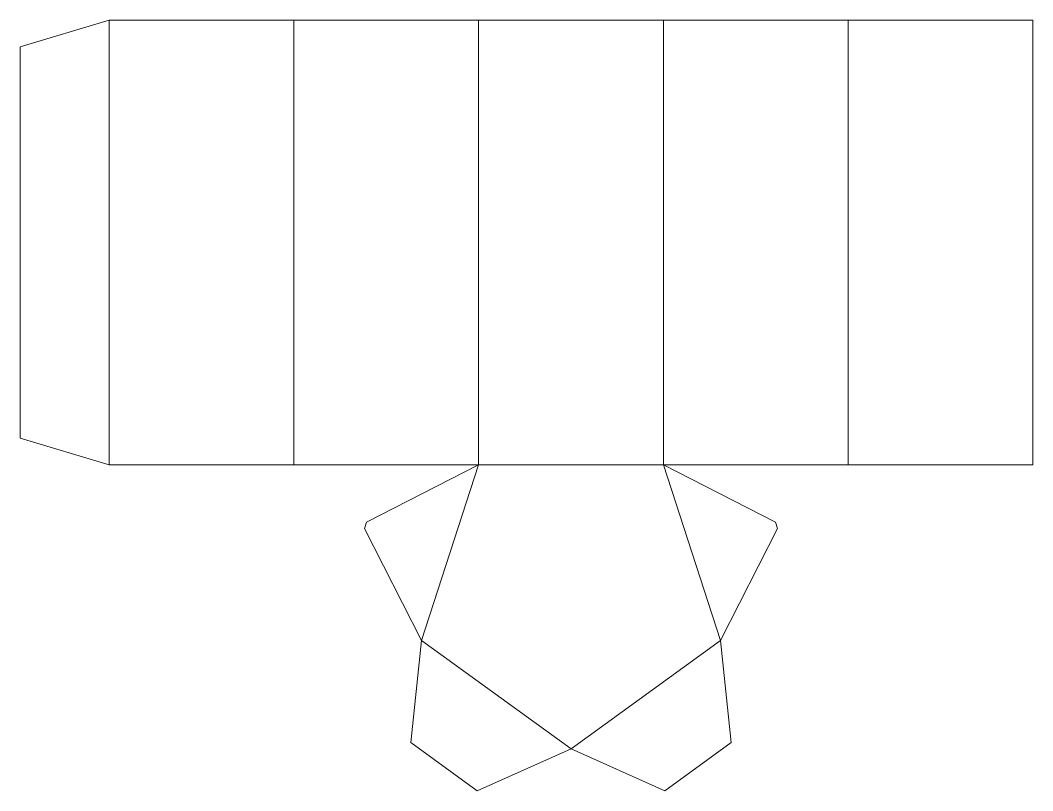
# Model space of a CAD drawing. Header units: inches. Extents: x 0.59 to 3.73, y 0.59 to 2.98.
import ezdxf

# ---------------------------------------------------------------- set-up
doc = ezdxf.new("R2010")
doc.units = ezdxf.units.IN
doc.header["$MEASUREMENT"] = 0
doc.layers.add('Layer 1', color=7, linetype='Continuous')
doc.layers.add('Layer 2', color=7, linetype='Continuous')

msp = doc.modelspace()

# ---------------------------------------------------------------- linework, layer by layer
at = {"layer": 'Layer 1', "color": 32, "lineweight": 5, "true_color": 0xd8542c}
msp.add_lwpolyline([(1.6565, 1.4035), (1.8335, 1.0563), (1.8003, 0.7397), (2.0057, 0.5906), (2.2964, 0.72), (2.5871, 0.5906), (2.7924, 0.7397), (2.7592, 1.0563), (2.9361, 1.4035), (2.9296, 1.4233), (2.5824, 1.6003), (3.1544, 1.6003), (3.7265, 1.6003), (3.7265, 2.9783), (0.8661, 2.9783), (0.5906, 2.8956), (0.5906, 1.6831), (0.8661, 1.6003), (1.4382, 1.6003), (2.0103, 1.6003), (1.6631, 1.4233), (1.6565, 1.4035)], dxfattribs=at)
at = {"layer": 'Layer 2', "lineweight": 0}
for points in [[(0.8661, 2.9783), (0.8661, 1.6003)], [(1.4382, 2.9783), (1.4382, 1.6003)], [(2.0103, 2.9783), (2.0103, 1.6003)], [(2.5824, 2.9783), (2.5824, 1.6003)], [(3.1544, 2.9783), (3.1544, 1.6003)], [(1.8335, 1.0563), (2.0103, 1.6003)], [(2.0103, 1.6003), (2.5824, 1.6003)], [(2.5824, 1.6003), (2.7592, 1.0563)], [(2.2964, 0.72), (1.8335, 1.0563)], [(2.7592, 1.0563), (2.2964, 0.72)]]:
    msp.add_lwpolyline(points, dxfattribs=at)

doc.saveas('drawing.dxf')
